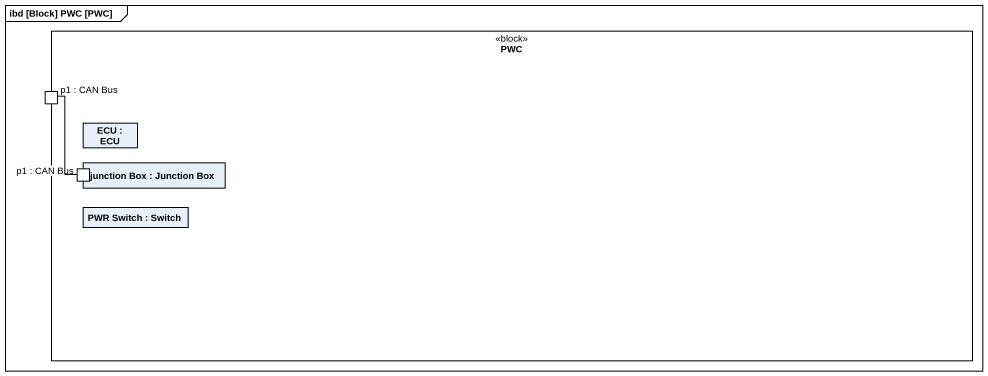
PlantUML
@startuml
mainframe ibd [Block] PWC [PWC]
rectangle PWC <<block>> {
  port "p1 : CAN Bus" as p1_CAN_Bus
  rectangle "ECU : ECU" as ECU
  rectangle "junction Box : Junction Box" as junction_Box {
    port "p1 : CAN Bus" as p1_CAN_Bus_2
  }
  rectangle "PWR Switch : Switch" as PWR_Switch
}
p1_CAN_Bus -- p1_CAN_Bus_2
@enduml
